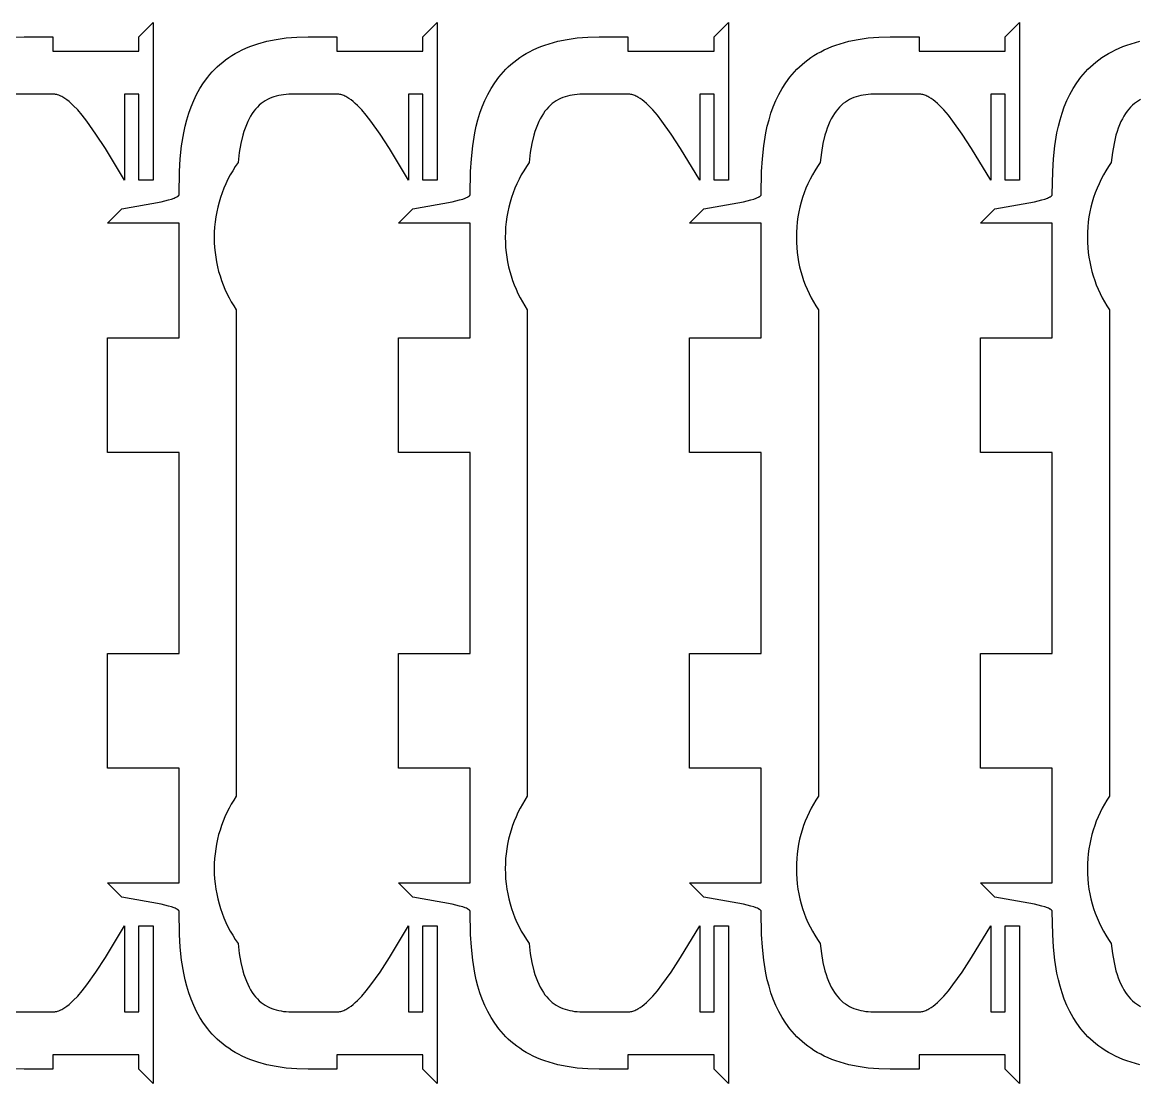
# Model space of a CAD drawing. Header units: inches. Extents: x -38 to 38, y -33.7 to 33.7.
# Drawn here: x -15.35 to 3.05, y 16.1 to 33.58 of the extents above; entities that cross this region are included whole.
import ezdxf

# ---------------------------------------------------------------- set-up
doc = ezdxf.new("R2010")
doc.units = ezdxf.units.IN
doc.header["$MEASUREMENT"] = 0
doc.layers.get('0').update_dxf_attribs({"color": 134})

msp = doc.modelspace()

# ---------------------------------------------------------------- linework, layer by layer
at = {"color": 121}
for points in [[(-15.508, 33.336), (-15.32, 33.342), (-14.848, 33.342), (-14.848, 33.106), (-13.43, 33.106), (-13.43, 33.342), (-13.194, 33.578), (-13.194, 30.978), (-13.43, 30.978), (-13.43, 32.396), (-13.667, 32.396), (-13.667, 30.979), (-13.981, 31.499), (-14.136, 31.739), (-14.288, 31.953), (-14.363, 32.049), (-14.437, 32.135), (-14.509, 32.21), (-14.545, 32.244), (-14.58, 32.275), (-14.615, 32.302), (-14.649, 32.326), (-14.683, 32.347), (-14.7, 32.356), (-14.717, 32.365), (-14.734, 32.372), (-14.75, 32.378), (-14.767, 32.384), (-14.783, 32.388), (-14.8, 32.392), (-14.816, 32.395), (-14.832, 32.396), (-14.848, 32.397), (-15.556, 32.397)], [(3.058, 16.41), (2.914, 16.45), (2.845, 16.473), (2.779, 16.497), (2.716, 16.524), (2.655, 16.552), (2.596, 16.581), (2.539, 16.612), (2.485, 16.645), (2.432, 16.68), (2.382, 16.715), (2.334, 16.752), (2.288, 16.791), (2.244, 16.83), (2.202, 16.871), (2.162, 16.913), (2.124, 16.957), (2.087, 17.001), (2.02, 17.092), (1.959, 17.187), (1.905, 17.285), (1.856, 17.386), (1.814, 17.49), (1.776, 17.595), (1.744, 17.701), (1.716, 17.808), (1.693, 17.916), (1.658, 18.132), (1.635, 18.346), (1.623, 18.552), (1.616, 18.933), (1.616, 18.934), (1.616, 18.935), (1.616, 18.936), (1.616, 18.936), (1.616, 18.937), (1.616, 18.938), (1.615, 18.939), (1.615, 18.94), (1.615, 18.941), (1.614, 18.942), (1.614, 18.943), (1.613, 18.944), (1.612, 18.946), (1.611, 18.948), (1.61, 18.95), (1.608, 18.952), (1.606, 18.954), (1.604, 18.956), (1.602, 18.957), (1.6, 18.959), (1.595, 18.963), (1.59, 18.967), (1.584, 18.971), (1.577, 18.974), (1.57, 18.978), (1.553, 18.986), (1.535, 18.993), (1.492, 19.008), (1.442, 19.023), (1.321, 19.052), (0.671, 19.169), (0.435, 19.405), (1.616, 19.405), (1.616, 21.295), (0.435, 21.295), (0.435, 23.185), (1.616, 23.185), (1.616, 26.492), (0.435, 26.492), (0.435, 28.381), (1.616, 28.381), (1.616, 30.271), (0.435, 30.271), (0.671, 30.507), (1.321, 30.624), (1.442, 30.653), (1.492, 30.668), (1.535, 30.683), (1.553, 30.691), (1.57, 30.698), (1.577, 30.702), (1.584, 30.706), (1.59, 30.709), (1.595, 30.713), (1.6, 30.717), (1.602, 30.719), (1.604, 30.721), (1.606, 30.723), (1.608, 30.725), (1.61, 30.727), (1.611, 30.728), (1.612, 30.73), (1.613, 30.732), (1.614, 30.734), (1.615, 30.735), (1.615, 30.736), (1.615, 30.737), (1.616, 30.738), (1.616, 30.739), (1.616, 30.74), (1.616, 30.741), (1.616, 30.742), (1.616, 30.743), (1.616, 30.744), (1.623, 31.124), (1.635, 31.331), (1.658, 31.544), (1.693, 31.76), (1.716, 31.868), (1.744, 31.975), (1.776, 32.082), (1.814, 32.187), (1.856, 32.29), (1.905, 32.391), (1.959, 32.489), (2.02, 32.584), (2.087, 32.675), (2.124, 32.72), (2.162, 32.763), (2.202, 32.805), (2.244, 32.846), (2.288, 32.886), (2.334, 32.924), (2.382, 32.961), (2.432, 32.997), (2.485, 33.031), (2.539, 33.064), (2.596, 33.095), (2.655, 33.125), (2.716, 33.153), (2.779, 33.179), (2.845, 33.204), (2.914, 33.226), (3.058, 33.266)], [(3.069, 32.306), (3.034, 32.286), (3.001, 32.264), (2.968, 32.239), (2.936, 32.212), (2.906, 32.182), (2.876, 32.15), (2.848, 32.114), (2.821, 32.076), (2.795, 32.035), (2.77, 31.99), (2.747, 31.943), (2.724, 31.892), (2.703, 31.838), (2.684, 31.78), (2.665, 31.718), (2.633, 31.585), (2.607, 31.435), (2.586, 31.27), (2.541, 31.203), (2.498, 31.135), (2.458, 31.066), (2.421, 30.994), (2.386, 30.921), (2.353, 30.847), (2.324, 30.771), (2.297, 30.694), (2.273, 30.615), (2.253, 30.536), (2.235, 30.455), (2.22, 30.373), (2.209, 30.29), (2.2, 30.206), (2.195, 30.121), (2.194, 30.035), (2.195, 29.953), (2.2, 29.871), (2.208, 29.79), (2.218, 29.71), (2.232, 29.632), (2.248, 29.554), (2.267, 29.477), (2.289, 29.401), (2.314, 29.327), (2.341, 29.253), (2.371, 29.181), (2.404, 29.111), (2.438, 29.041), (2.476, 28.974), (2.515, 28.907), (2.557, 28.843), (2.557, 20.834), (2.515, 20.769), (2.476, 20.703), (2.438, 20.635), (2.404, 20.566), (2.371, 20.495), (2.341, 20.423), (2.314, 20.35), (2.289, 20.275), (2.267, 20.199), (2.248, 20.123), (2.232, 20.045), (2.218, 19.966), (2.208, 19.886), (2.2, 19.805), (2.195, 19.724), (2.194, 19.641), (2.195, 19.556), (2.2, 19.471), (2.209, 19.387), (2.22, 19.304), (2.235, 19.222), (2.253, 19.141), (2.273, 19.061), (2.297, 18.982), (2.324, 18.905), (2.353, 18.829), (2.386, 18.755), (2.421, 18.682), (2.458, 18.611), (2.498, 18.541), (2.541, 18.473), (2.586, 18.407), (2.607, 18.241), (2.633, 18.092), (2.665, 17.958), (2.684, 17.897), (2.703, 17.839), (2.724, 17.784), (2.747, 17.734), (2.77, 17.686), (2.795, 17.642), (2.821, 17.6), (2.848, 17.562), (2.876, 17.527), (2.906, 17.494), (2.936, 17.464), (2.968, 17.437), (3.001, 17.413), (3.034, 17.39), (3.069, 17.371)], [(-15.556, 17.279), (-14.848, 17.28), (-14.832, 17.28), (-14.816, 17.282), (-14.8, 17.284), (-14.783, 17.288), (-14.767, 17.292), (-14.75, 17.298), (-14.734, 17.304), (-14.717, 17.312), (-14.7, 17.32), (-14.683, 17.329), (-14.649, 17.35), (-14.615, 17.374), (-14.58, 17.402), (-14.544, 17.432), (-14.509, 17.466), (-14.436, 17.541), (-14.363, 17.627), (-14.288, 17.723), (-14.136, 17.937), (-13.981, 18.177), (-13.667, 18.697), (-13.667, 17.28), (-13.43, 17.28), (-13.43, 18.697), (-13.194, 18.696), (-13.194, 16.098), (-13.43, 16.334), (-13.43, 16.57), (-14.848, 16.57), (-14.848, 16.334), (-15.32, 16.334), (-15.508, 16.34)]]:
    msp.add_lwpolyline(points, dxfattribs=at)
for points in [[(-11.825, 20.834), (-11.867, 20.769), (-11.907, 20.703), (-11.944, 20.635), (-11.979, 20.566), (-12.011, 20.495), (-12.041, 20.423), (-12.068, 20.35), (-12.093, 20.275), (-12.115, 20.199), (-12.134, 20.123), (-12.151, 20.045), (-12.164, 19.966), (-12.175, 19.886), (-12.183, 19.805), (-12.187, 19.724), (-12.189, 19.641), (-12.187, 19.556), (-12.182, 19.471), (-12.174, 19.387), (-12.162, 19.304), (-12.147, 19.222), (-12.13, 19.141), (-12.109, 19.061), (-12.085, 18.982), (-12.058, 18.905), (-12.029, 18.829), (-11.997, 18.755), (-11.962, 18.682), (-11.924, 18.611), (-11.884, 18.541), (-11.841, 18.473), (-11.796, 18.407), (-11.776, 18.241), (-11.749, 18.092), (-11.717, 17.958), (-11.699, 17.897), (-11.679, 17.839), (-11.658, 17.784), (-11.636, 17.734), (-11.612, 17.686), (-11.588, 17.642), (-11.562, 17.6), (-11.534, 17.562), (-11.506, 17.527), (-11.477, 17.494), (-11.446, 17.464), (-11.414, 17.437), (-11.382, 17.413), (-11.348, 17.39), (-11.313, 17.371), (-11.278, 17.353), (-11.241, 17.337), (-11.204, 17.324), (-11.166, 17.313), (-11.126, 17.303), (-11.087, 17.295), (-11.046, 17.289), (-11.005, 17.284), (-10.962, 17.281), (-10.876, 17.279), (-10.168, 17.28), (-10.152, 17.28), (-10.136, 17.282), (-10.12, 17.284), (-10.103, 17.288), (-10.087, 17.292), (-10.07, 17.298), (-10.054, 17.304), (-10.037, 17.312), (-10.02, 17.32), (-10.003, 17.329), (-9.969, 17.35), (-9.935, 17.374), (-9.9, 17.402), (-9.864, 17.432), (-9.829, 17.466), (-9.756, 17.541), (-9.683, 17.627), (-9.608, 17.723), (-9.456, 17.937), (-9.301, 18.177), (-8.987, 18.697), (-8.987, 17.28), (-8.75, 17.28), (-8.75, 18.697), (-8.514, 18.696), (-8.514, 16.098), (-8.75, 16.334), (-8.75, 16.57), (-10.168, 16.57), (-10.168, 16.334), (-10.64, 16.334), (-10.828, 16.34), (-11.004, 16.355), (-11.17, 16.378), (-11.324, 16.41), (-11.469, 16.45), (-11.537, 16.473), (-11.603, 16.497), (-11.667, 16.524), (-11.728, 16.552), (-11.787, 16.581), (-11.843, 16.612), (-11.898, 16.645), (-11.95, 16.68), (-12, 16.715), (-12.048, 16.752), (-12.094, 16.791), (-12.138, 16.83), (-12.18, 16.871), (-12.22, 16.913), (-12.259, 16.957), (-12.295, 17.001), (-12.363, 17.092), (-12.423, 17.187), (-12.478, 17.285), (-12.526, 17.386), (-12.569, 17.49), (-12.606, 17.595), (-12.638, 17.701), (-12.666, 17.808), (-12.69, 17.916), (-12.725, 18.132), (-12.747, 18.346), (-12.76, 18.552), (-12.766, 18.933), (-12.766, 18.934), (-12.766, 18.935), (-12.766, 18.936), (-12.766, 18.936), (-12.767, 18.937), (-12.767, 18.938), (-12.767, 18.939), (-12.767, 18.94), (-12.768, 18.941), (-12.768, 18.942), (-12.769, 18.944), (-12.77, 18.946), (-12.771, 18.948), (-12.773, 18.95), (-12.774, 18.952), (-12.776, 18.954), (-12.778, 18.956), (-12.78, 18.957), (-12.782, 18.959), (-12.787, 18.963), (-12.793, 18.967), (-12.799, 18.971), (-12.806, 18.974), (-12.813, 18.978), (-12.829, 18.986), (-12.847, 18.993), (-12.89, 19.008), (-12.94, 19.023), (-13.061, 19.052), (-13.711, 19.169), (-13.947, 19.405), (-12.766, 19.405), (-12.766, 21.295), (-13.947, 21.295), (-13.947, 23.185), (-12.766, 23.185), (-12.766, 26.492), (-13.947, 26.492), (-13.947, 28.381), (-12.766, 28.381), (-12.766, 30.271), (-13.947, 30.271), (-13.711, 30.507), (-13.061, 30.624), (-12.94, 30.653), (-12.89, 30.668), (-12.847, 30.683), (-12.829, 30.691), (-12.813, 30.698), (-12.806, 30.702), (-12.799, 30.706), (-12.793, 30.709), (-12.787, 30.713), (-12.782, 30.717), (-12.78, 30.719), (-12.778, 30.721), (-12.776, 30.723), (-12.774, 30.725), (-12.773, 30.727), (-12.771, 30.728), (-12.77, 30.73), (-12.77, 30.731), (-12.769, 30.732), (-12.768, 30.734), (-12.768, 30.735), (-12.767, 30.736), (-12.767, 30.737), (-12.767, 30.738), (-12.767, 30.739), (-12.766, 30.74), (-12.766, 30.741), (-12.766, 30.742), (-12.766, 30.743), (-12.766, 30.744), (-12.76, 31.124), (-12.747, 31.331), (-12.725, 31.544), (-12.69, 31.76), (-12.666, 31.868), (-12.638, 31.975), (-12.606, 32.082), (-12.569, 32.187), (-12.526, 32.29), (-12.478, 32.391), (-12.423, 32.489), (-12.363, 32.584), (-12.295, 32.675), (-12.259, 32.72), (-12.22, 32.763), (-12.18, 32.805), (-12.138, 32.846), (-12.094, 32.886), (-12.048, 32.924), (-12, 32.961), (-11.95, 32.997), (-11.898, 33.031), (-11.843, 33.064), (-11.787, 33.095), (-11.728, 33.125), (-11.667, 33.153), (-11.603, 33.179), (-11.537, 33.204), (-11.469, 33.226), (-11.324, 33.266), (-11.17, 33.298), (-11.004, 33.322), (-10.828, 33.336), (-10.64, 33.342), (-10.168, 33.342), (-10.168, 33.106), (-8.75, 33.106), (-8.75, 33.342), (-8.514, 33.578), (-8.514, 30.978), (-8.75, 30.978), (-8.75, 32.396), (-8.987, 32.396), (-8.987, 30.979), (-9.301, 31.499), (-9.456, 31.739), (-9.608, 31.953), (-9.683, 32.049), (-9.757, 32.135), (-9.829, 32.21), (-9.865, 32.244), (-9.9, 32.275), (-9.935, 32.302), (-9.969, 32.326), (-10.003, 32.347), (-10.02, 32.356), (-10.037, 32.365), (-10.054, 32.372), (-10.07, 32.378), (-10.087, 32.384), (-10.103, 32.388), (-10.12, 32.392), (-10.136, 32.395), (-10.152, 32.396), (-10.168, 32.397), (-10.876, 32.397), (-10.962, 32.395), (-11.005, 32.392), (-11.046, 32.387), (-11.087, 32.381), (-11.126, 32.373), (-11.166, 32.364), (-11.204, 32.352), (-11.241, 32.339), (-11.278, 32.323), (-11.313, 32.306), (-11.348, 32.286), (-11.382, 32.264), (-11.414, 32.239), (-11.446, 32.212), (-11.477, 32.182), (-11.506, 32.15), (-11.534, 32.114), (-11.562, 32.076), (-11.588, 32.035), (-11.612, 31.99), (-11.636, 31.943), (-11.658, 31.892), (-11.679, 31.838), (-11.699, 31.78), (-11.717, 31.718), (-11.749, 31.585), (-11.776, 31.435), (-11.796, 31.27), (-11.841, 31.203), (-11.884, 31.135), (-11.924, 31.066), (-11.962, 30.994), (-11.997, 30.921), (-12.029, 30.847), (-12.058, 30.771), (-12.085, 30.694), (-12.109, 30.615), (-12.13, 30.536), (-12.147, 30.455), (-12.162, 30.373), (-12.174, 30.29), (-12.182, 30.206), (-12.187, 30.121), (-12.189, 30.035), (-12.187, 29.953), (-12.183, 29.871), (-12.175, 29.79), (-12.164, 29.71), (-12.151, 29.632), (-12.134, 29.554), (-12.115, 29.477), (-12.093, 29.401), (-12.068, 29.327), (-12.041, 29.253), (-12.011, 29.181), (-11.979, 29.111), (-11.944, 29.041), (-11.907, 28.974), (-11.867, 28.907), (-11.825, 28.843)], [(-7.031, 20.834), (-7.073, 20.769), (-7.113, 20.703), (-7.15, 20.635), (-7.185, 20.566), (-7.217, 20.495), (-7.247, 20.423), (-7.274, 20.35), (-7.299, 20.275), (-7.321, 20.199), (-7.34, 20.123), (-7.357, 20.045), (-7.37, 19.966), (-7.381, 19.886), (-7.388, 19.805), (-7.393, 19.724), (-7.395, 19.641), (-7.393, 19.556), (-7.388, 19.471), (-7.38, 19.387), (-7.368, 19.304), (-7.353, 19.222), (-7.336, 19.141), (-7.315, 19.061), (-7.291, 18.982), (-7.264, 18.905), (-7.235, 18.829), (-7.203, 18.755), (-7.168, 18.682), (-7.13, 18.611), (-7.09, 18.541), (-7.047, 18.473), (-7.002, 18.407), (-6.982, 18.241), (-6.955, 18.092), (-6.923, 17.958), (-6.905, 17.897), (-6.885, 17.839), (-6.864, 17.784), (-6.842, 17.734), (-6.818, 17.686), (-6.793, 17.642), (-6.767, 17.6), (-6.74, 17.562), (-6.712, 17.527), (-6.682, 17.494), (-6.652, 17.464), (-6.62, 17.437), (-6.587, 17.413), (-6.554, 17.39), (-6.519, 17.371), (-6.484, 17.353), (-6.447, 17.337), (-6.41, 17.324), (-6.371, 17.313), (-6.332, 17.303), (-6.292, 17.295), (-6.252, 17.289), (-6.21, 17.284), (-6.168, 17.281), (-6.082, 17.279), (-5.373, 17.28), (-5.358, 17.28), (-5.342, 17.282), (-5.325, 17.284), (-5.309, 17.288), (-5.293, 17.292), (-5.276, 17.298), (-5.26, 17.304), (-5.243, 17.312), (-5.226, 17.32), (-5.209, 17.329), (-5.175, 17.35), (-5.141, 17.374), (-5.106, 17.402), (-5.07, 17.432), (-5.035, 17.466), (-4.962, 17.541), (-4.889, 17.627), (-4.814, 17.723), (-4.662, 17.937), (-4.507, 18.177), (-4.192, 18.697), (-4.192, 17.28), (-3.956, 17.28), (-3.956, 18.697), (-3.72, 18.696), (-3.72, 16.098), (-3.956, 16.334), (-3.956, 16.57), (-5.373, 16.57), (-5.373, 16.334), (-5.846, 16.334), (-6.034, 16.34), (-6.21, 16.355), (-6.375, 16.378), (-6.53, 16.41), (-6.674, 16.45), (-6.743, 16.473), (-6.809, 16.497), (-6.872, 16.524), (-6.934, 16.552), (-6.993, 16.581), (-7.049, 16.612), (-7.104, 16.645), (-7.156, 16.68), (-7.206, 16.715), (-7.254, 16.752), (-7.3, 16.791), (-7.344, 16.83), (-7.386, 16.871), (-7.426, 16.913), (-7.464, 16.957), (-7.501, 17.001), (-7.568, 17.092), (-7.629, 17.187), (-7.684, 17.285), (-7.732, 17.386), (-7.775, 17.49), (-7.812, 17.595), (-7.844, 17.701), (-7.872, 17.808), (-7.895, 17.916), (-7.931, 18.132), (-7.953, 18.346), (-7.966, 18.552), (-7.972, 18.933), (-7.972, 18.934), (-7.972, 18.935), (-7.972, 18.936), (-7.972, 18.936), (-7.972, 18.937), (-7.973, 18.938), (-7.973, 18.939), (-7.973, 18.94), (-7.974, 18.941), (-7.974, 18.942), (-7.974, 18.943), (-7.975, 18.944), (-7.976, 18.946), (-7.977, 18.948), (-7.979, 18.95), (-7.98, 18.952), (-7.982, 18.954), (-7.984, 18.956), (-7.986, 18.957), (-7.988, 18.959), (-7.993, 18.963), (-7.999, 18.967), (-8.005, 18.971), (-8.011, 18.974), (-8.019, 18.978), (-8.035, 18.986), (-8.053, 18.993), (-8.096, 19.008), (-8.146, 19.023), (-8.267, 19.052), (-8.917, 19.169), (-9.153, 19.405), (-7.972, 19.405), (-7.972, 21.295), (-9.153, 21.295), (-9.153, 23.185), (-7.972, 23.185), (-7.972, 26.492), (-9.153, 26.492), (-9.153, 28.381), (-7.972, 28.381), (-7.972, 30.271), (-9.153, 30.271), (-8.917, 30.507), (-8.267, 30.624), (-8.146, 30.653), (-8.096, 30.668), (-8.053, 30.683), (-8.035, 30.691), (-8.019, 30.698), (-8.011, 30.702), (-8.005, 30.706), (-7.999, 30.709), (-7.993, 30.713), (-7.988, 30.717), (-7.986, 30.719), (-7.984, 30.721), (-7.982, 30.723), (-7.98, 30.725), (-7.979, 30.727), (-7.977, 30.728), (-7.976, 30.73), (-7.975, 30.732), (-7.974, 30.734), (-7.974, 30.735), (-7.973, 30.736), (-7.973, 30.737), (-7.973, 30.738), (-7.972, 30.739), (-7.972, 30.74), (-7.972, 30.741), (-7.972, 30.742), (-7.972, 30.743), (-7.972, 30.744), (-7.966, 31.124), (-7.953, 31.331), (-7.931, 31.544), (-7.895, 31.76), (-7.872, 31.868), (-7.844, 31.975), (-7.812, 32.082), (-7.775, 32.187), (-7.732, 32.29), (-7.684, 32.391), (-7.629, 32.489), (-7.568, 32.584), (-7.501, 32.675), (-7.464, 32.72), (-7.426, 32.763), (-7.386, 32.805), (-7.344, 32.846), (-7.3, 32.886), (-7.254, 32.924), (-7.206, 32.961), (-7.156, 32.997), (-7.104, 33.031), (-7.049, 33.064), (-6.993, 33.095), (-6.934, 33.125), (-6.872, 33.153), (-6.809, 33.179), (-6.743, 33.204), (-6.674, 33.226), (-6.53, 33.266), (-6.375, 33.298), (-6.21, 33.322), (-6.034, 33.336), (-5.846, 33.342), (-5.373, 33.342), (-5.373, 33.106), (-3.956, 33.106), (-3.956, 33.342), (-3.72, 33.578), (-3.72, 30.978), (-3.956, 30.978), (-3.956, 32.396), (-4.192, 32.396), (-4.192, 30.979), (-4.507, 31.499), (-4.662, 31.739), (-4.814, 31.953), (-4.889, 32.049), (-4.962, 32.135), (-5.035, 32.21), (-5.07, 32.244), (-5.106, 32.275), (-5.141, 32.302), (-5.175, 32.326), (-5.209, 32.347), (-5.226, 32.356), (-5.243, 32.365), (-5.26, 32.372), (-5.276, 32.378), (-5.293, 32.384), (-5.309, 32.388), (-5.325, 32.392), (-5.342, 32.395), (-5.358, 32.396), (-5.373, 32.397), (-6.082, 32.397), (-6.168, 32.395), (-6.21, 32.392), (-6.252, 32.387), (-6.292, 32.381), (-6.332, 32.373), (-6.371, 32.364), (-6.41, 32.352), (-6.447, 32.339), (-6.484, 32.323), (-6.519, 32.306), (-6.554, 32.286), (-6.587, 32.264), (-6.62, 32.239), (-6.652, 32.212), (-6.682, 32.182), (-6.712, 32.15), (-6.74, 32.114), (-6.767, 32.076), (-6.793, 32.035), (-6.818, 31.99), (-6.842, 31.943), (-6.864, 31.892), (-6.885, 31.838), (-6.905, 31.78), (-6.923, 31.718), (-6.955, 31.585), (-6.982, 31.435), (-7.002, 31.27), (-7.047, 31.203), (-7.09, 31.135), (-7.13, 31.066), (-7.168, 30.994), (-7.203, 30.921), (-7.235, 30.847), (-7.264, 30.771), (-7.291, 30.694), (-7.315, 30.615), (-7.336, 30.536), (-7.353, 30.455), (-7.368, 30.373), (-7.38, 30.29), (-7.388, 30.206), (-7.393, 30.121), (-7.395, 30.035), (-7.393, 29.953), (-7.388, 29.871), (-7.381, 29.79), (-7.37, 29.71), (-7.357, 29.632), (-7.34, 29.554), (-7.321, 29.477), (-7.299, 29.401), (-7.274, 29.327), (-7.247, 29.253), (-7.217, 29.181), (-7.185, 29.111), (-7.15, 29.041), (-7.113, 28.974), (-7.073, 28.907), (-7.031, 28.843)], [(-2.237, 20.834), (-2.279, 20.769), (-2.319, 20.703), (-2.356, 20.635), (-2.391, 20.566), (-2.423, 20.495), (-2.453, 20.423), (-2.48, 20.35), (-2.505, 20.275), (-2.527, 20.199), (-2.546, 20.123), (-2.562, 20.045), (-2.576, 19.966), (-2.587, 19.886), (-2.594, 19.805), (-2.599, 19.724), (-2.6, 19.641), (-2.599, 19.556), (-2.594, 19.471), (-2.585, 19.387), (-2.574, 19.304), (-2.559, 19.222), (-2.541, 19.141), (-2.521, 19.061), (-2.497, 18.982), (-2.47, 18.905), (-2.441, 18.829), (-2.408, 18.755), (-2.373, 18.682), (-2.336, 18.611), (-2.296, 18.541), (-2.253, 18.473), (-2.208, 18.407), (-2.187, 18.241), (-2.161, 18.092), (-2.129, 17.958), (-2.11, 17.897), (-2.091, 17.839), (-2.07, 17.784), (-2.048, 17.734), (-2.024, 17.686), (-1.999, 17.642), (-1.973, 17.6), (-1.946, 17.562), (-1.918, 17.527), (-1.888, 17.494), (-1.858, 17.464), (-1.826, 17.437), (-1.793, 17.413), (-1.76, 17.39), (-1.725, 17.371), (-1.689, 17.353), (-1.653, 17.337), (-1.615, 17.324), (-1.577, 17.313), (-1.538, 17.303), (-1.498, 17.295), (-1.458, 17.289), (-1.416, 17.284), (-1.374, 17.281), (-1.288, 17.279), (-0.579, 17.28), (-0.563, 17.28), (-0.547, 17.282), (-0.531, 17.284), (-0.515, 17.288), (-0.499, 17.292), (-0.482, 17.298), (-0.466, 17.304), (-0.449, 17.312), (-0.432, 17.32), (-0.415, 17.329), (-0.381, 17.35), (-0.346, 17.374), (-0.311, 17.402), (-0.276, 17.432), (-0.24, 17.466), (-0.168, 17.541), (-0.095, 17.627), (-0.02, 17.723), (0.132, 17.937), (0.287, 18.177), (0.602, 18.697), (0.602, 17.28), (0.838, 17.28), (0.838, 18.697), (1.074, 18.696), (1.074, 16.098), (0.838, 16.334), (0.838, 16.57), (-0.579, 16.57), (-0.579, 16.334), (-1.052, 16.334), (-1.24, 16.34), (-1.416, 16.355), (-1.581, 16.378), (-1.736, 16.41), (-1.88, 16.45), (-1.949, 16.473), (-2.015, 16.497), (-2.078, 16.524), (-2.14, 16.552), (-2.198, 16.581), (-2.255, 16.612), (-2.31, 16.645), (-2.362, 16.68), (-2.412, 16.715), (-2.46, 16.752), (-2.506, 16.791), (-2.55, 16.83), (-2.592, 16.871), (-2.632, 16.913), (-2.67, 16.957), (-2.707, 17.001), (-2.774, 17.092), (-2.835, 17.187), (-2.89, 17.285), (-2.938, 17.386), (-2.981, 17.49), (-3.018, 17.595), (-3.05, 17.701), (-3.078, 17.808), (-3.101, 17.916), (-3.137, 18.132), (-3.159, 18.346), (-3.172, 18.552), (-3.178, 18.933), (-3.178, 18.934), (-3.178, 18.935), (-3.178, 18.936), (-3.178, 18.936), (-3.178, 18.937), (-3.179, 18.938), (-3.179, 18.939), (-3.179, 18.94), (-3.179, 18.941), (-3.18, 18.942), (-3.18, 18.943), (-3.181, 18.944), (-3.182, 18.946), (-3.183, 18.948), (-3.185, 18.95), (-3.186, 18.952), (-3.188, 18.954), (-3.19, 18.956), (-3.192, 18.957), (-3.194, 18.959), (-3.199, 18.963), (-3.204, 18.967), (-3.211, 18.971), (-3.217, 18.974), (-3.224, 18.978), (-3.241, 18.986), (-3.259, 18.993), (-3.302, 19.008), (-3.352, 19.023), (-3.473, 19.052), (-4.123, 19.169), (-4.359, 19.405), (-3.178, 19.405), (-3.178, 21.295), (-4.359, 21.295), (-4.359, 23.185), (-3.178, 23.185), (-3.178, 26.492), (-4.359, 26.492), (-4.359, 28.381), (-3.178, 28.381), (-3.178, 30.271), (-4.359, 30.271), (-4.123, 30.507), (-3.473, 30.624), (-3.352, 30.653), (-3.302, 30.668), (-3.259, 30.683), (-3.241, 30.691), (-3.224, 30.698), (-3.217, 30.702), (-3.211, 30.706), (-3.204, 30.709), (-3.199, 30.713), (-3.194, 30.717), (-3.192, 30.719), (-3.19, 30.721), (-3.188, 30.723), (-3.186, 30.725), (-3.185, 30.727), (-3.183, 30.728), (-3.182, 30.73), (-3.181, 30.732), (-3.18, 30.734), (-3.179, 30.735), (-3.179, 30.736), (-3.179, 30.737), (-3.179, 30.738), (-3.178, 30.739), (-3.178, 30.74), (-3.178, 30.741), (-3.178, 30.742), (-3.178, 30.743), (-3.178, 30.744), (-3.172, 31.124), (-3.159, 31.331), (-3.137, 31.544), (-3.101, 31.76), (-3.078, 31.868), (-3.05, 31.975), (-3.018, 32.082), (-2.981, 32.187), (-2.938, 32.29), (-2.89, 32.391), (-2.835, 32.489), (-2.774, 32.584), (-2.707, 32.675), (-2.67, 32.72), (-2.632, 32.763), (-2.592, 32.805), (-2.55, 32.846), (-2.506, 32.886), (-2.46, 32.924), (-2.412, 32.961), (-2.362, 32.997), (-2.31, 33.031), (-2.255, 33.064), (-2.198, 33.095), (-2.14, 33.125), (-2.078, 33.153), (-2.015, 33.179), (-1.949, 33.204), (-1.88, 33.226), (-1.736, 33.266), (-1.581, 33.298), (-1.416, 33.322), (-1.24, 33.336), (-1.052, 33.342), (-0.579, 33.342), (-0.579, 33.106), (0.838, 33.106), (0.838, 33.342), (1.074, 33.578), (1.074, 30.978), (0.838, 30.978), (0.838, 32.396), (0.602, 32.396), (0.602, 30.979), (0.287, 31.499), (0.132, 31.739), (-0.02, 31.953), (-0.095, 32.049), (-0.168, 32.135), (-0.241, 32.21), (-0.276, 32.244), (-0.312, 32.275), (-0.346, 32.302), (-0.381, 32.326), (-0.415, 32.347), (-0.432, 32.356), (-0.449, 32.365), (-0.466, 32.372), (-0.482, 32.378), (-0.499, 32.384), (-0.515, 32.388), (-0.531, 32.392), (-0.547, 32.395), (-0.563, 32.396), (-0.579, 32.397), (-1.288, 32.397), (-1.374, 32.395), (-1.416, 32.392), (-1.458, 32.387), (-1.498, 32.381), (-1.538, 32.373), (-1.577, 32.364), (-1.615, 32.352), (-1.653, 32.339), (-1.689, 32.323), (-1.725, 32.306), (-1.76, 32.286), (-1.793, 32.264), (-1.826, 32.239), (-1.858, 32.212), (-1.888, 32.182), (-1.918, 32.15), (-1.946, 32.114), (-1.973, 32.076), (-1.999, 32.035), (-2.024, 31.99), (-2.048, 31.943), (-2.07, 31.892), (-2.091, 31.838), (-2.11, 31.78), (-2.129, 31.718), (-2.161, 31.585), (-2.187, 31.435), (-2.208, 31.27), (-2.253, 31.203), (-2.296, 31.135), (-2.336, 31.066), (-2.373, 30.994), (-2.408, 30.921), (-2.441, 30.847), (-2.47, 30.771), (-2.497, 30.694), (-2.521, 30.615), (-2.541, 30.536), (-2.559, 30.455), (-2.574, 30.373), (-2.585, 30.29), (-2.594, 30.206), (-2.599, 30.121), (-2.6, 30.035), (-2.599, 29.953), (-2.594, 29.871), (-2.587, 29.79), (-2.576, 29.71), (-2.562, 29.632), (-2.546, 29.554), (-2.527, 29.477), (-2.505, 29.401), (-2.48, 29.327), (-2.453, 29.253), (-2.423, 29.181), (-2.391, 29.111), (-2.356, 29.041), (-2.318, 28.974), (-2.279, 28.907), (-2.237, 28.843)]]:
    msp.add_lwpolyline(points, close=True, dxfattribs=at)

doc.saveas('drawing.dxf')
